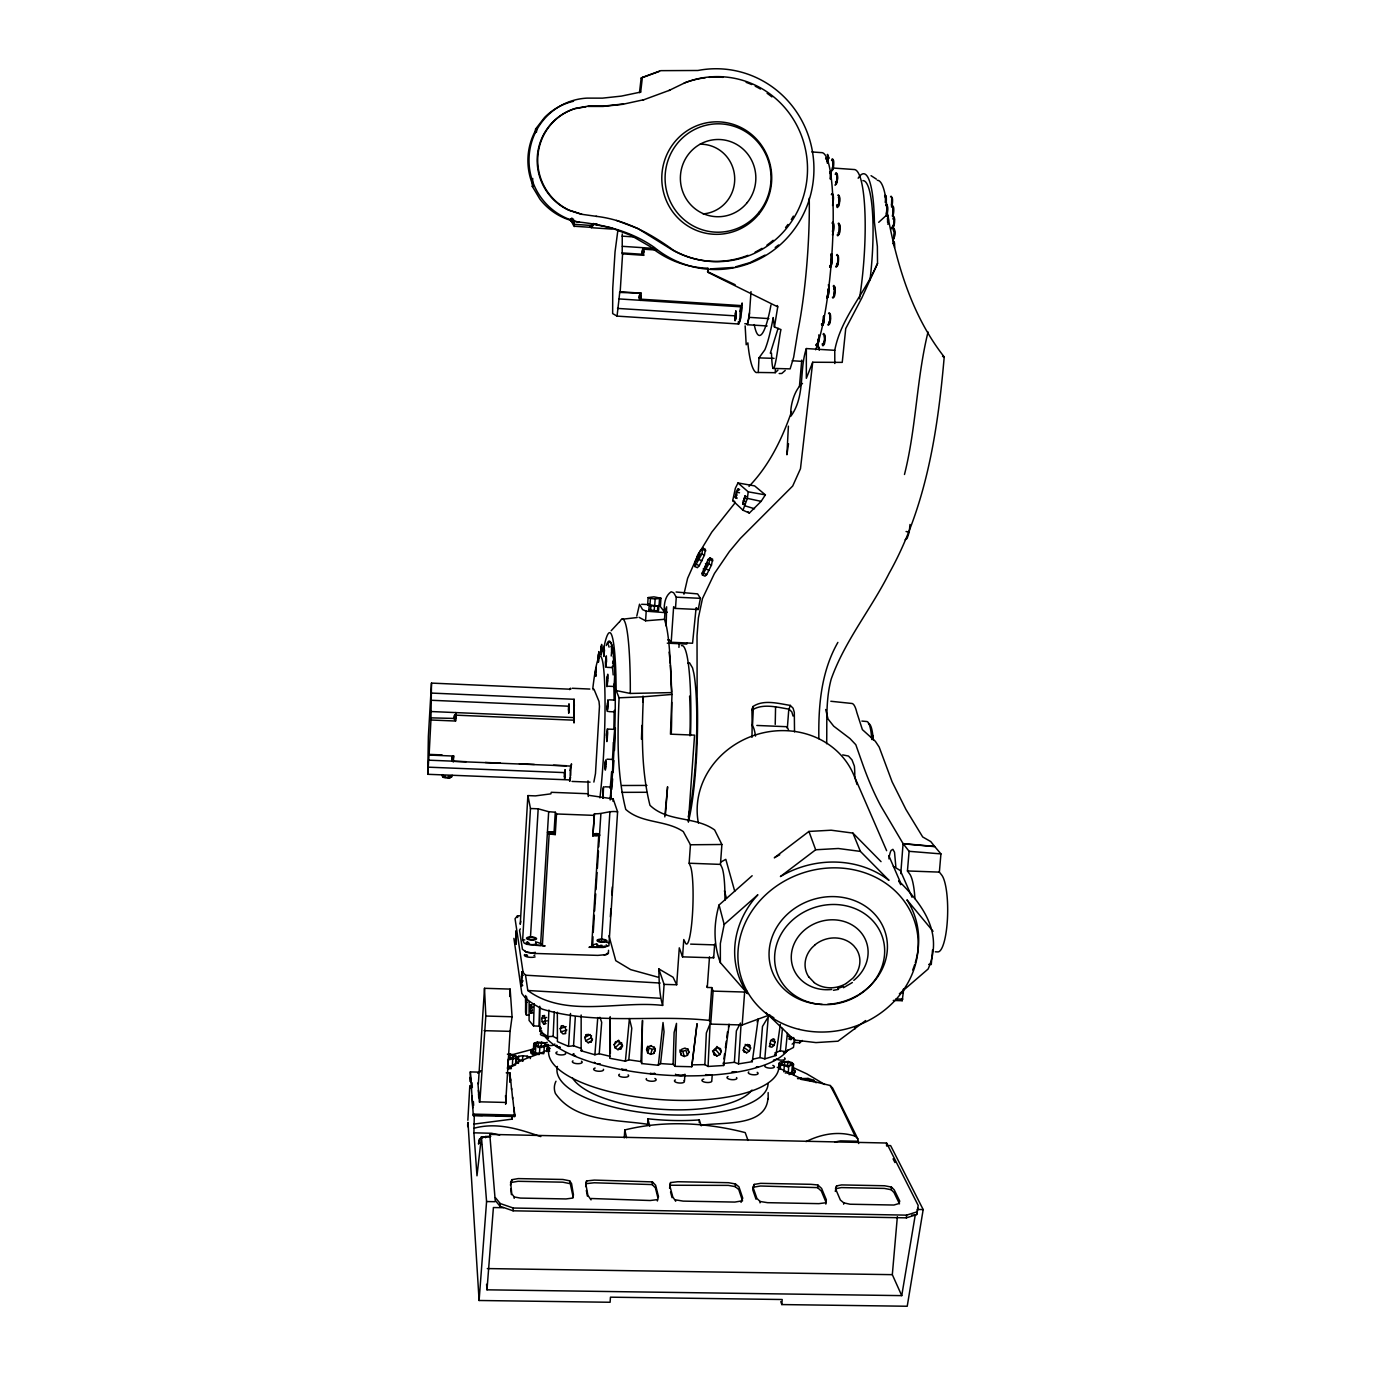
<?xml version="1.0" encoding="UTF-8"?>
<svg xmlns="http://www.w3.org/2000/svg" width="1375" height="1375" viewBox="0 0 1375 1375"><rect width="100%" height="100%" fill="white"/><g stroke="black" fill="none" stroke-linecap="round" stroke-linejoin="round"><path stroke-width="1.5" d="M581.161 1015.008L581.144 1050.792L594.894 1054.762L599.225 1053.748L610.328 1056.361M639.788 296.055L639.77 294.044L639.512 295.934M640.716 296.02L640.441 294.783M642.228 253.481L642.348 250.645M642.709 251.109L642.675 249.116L642.417 251.041M642.812 249.906L642.452 254.1M643.62 251.075L643.466 249.339M877.525 263.416C864.909 293.408 840.847 317.883 834.763 350.316L806.352 348.562L806.334 378.297L812.711 362.244L842.239 362.381L845.728 328.573L861.833 297.911L877.525 263.416L877.37 246.434L874.397 222.028A86.453 15.984 -85.6 0 0 858.155 178.234M526.677 1002.392L525.68 1002.409L525.611 996.978M529.134 1001.808L529.083 1020.456L533.534 1025.905L538.966 1026.162L541.114 1028.156M794.527 731.861L794.303 712.319L793.083 708.194L790.281 705.409C778.422 703.519 763.538 699.239 752.967 706.544L751.816 710.291C762.369 703.003 777.219 707.266 789.061 709.156L791.845 711.923L793.048 716.048M818.864 738.719C818.314 705.684 821.116 671.739 837.873 642.4M455.555 721.033L455.778 712.594L455.555 721.033L430.942 720.002L431.492 683.1L570.78 689.236L570.453 688.222L569.714 689.631M605.069 765.583C605.275 781.602 606.77 748.808 605.137 764.122M605.825 764.414L605.55 761.269L605.258 762.781M610.07 1018.222L609.778 1058.269L625.402 1061.208L628.787 1059.816L640.973 1061.569L641.747 1063.562L658.333 1065.281L660.567 1063.597L673.114 1064.388L675.159 1066.347L691.745 1066.742L697.022 1023.911L691.745 1066.742M610.362 1053.577L610.173 1016.606M525.697 995.517L525.559 1012.292L526.384 1014.991L528.98 1015.317M526.384 1014.991L526.694 996.927M641.747 1063.562L642.503 1020.422L640.973 1061.569M565.091 773.747L564.902 770.808L564.661 772.2M568.562 709.156L568.7 713.247L568.992 710.531M569.147 707.884L569.284 705.908M564.369 776.772L564.506 774.83M455.417 719.005L455.348 717.252M455.606 715.481C456.002 712.783 455.005 719.005 455.555 715.602M455.658 716.031L455.692 715M452.186 759.309L452.169 760.908L452.203 758.742L452.203 760.014M453.011 759.172L453.063 757.814M453.166 760.513L453.217 759.481M453.389 757.608L453.441 756.164M454.455 717.234L454.403 719.366L454.506 717.836M643.294 249.116L643.397 247.723L643.672 255.32L622.205 253.825L622.256 233.956M688.377 822.061L694.564 735.144L670.467 734.164L671.997 694.444L643.362 696.781C641.747 733.081 641.094 770.034 649.963 805.286C667.631 822.405 695.32 816.011 714.639 829.967L721.892 844.491L720.448 864.394L721.875 867.333A39.6 5.62 -88.3 0 1 724.934 900.333M775.225 724.402L775.569 706.836M699.239 1122.67L699.291 1119.92A106.511 38.242 4.1 0 1 647.831 1118.769L647.625 1125.248M826.65 743.738C827.166 722.167 825.498 700.167 831.188 679.13C844.731 641.025 870.994 609.245 889.109 573.323C926.183 507.238 937.767 431.355 944.212 356.933C911.917 315.803 896.947 264.928 887.477 214.328A80.902 15.417 -85.6 0 0 877.302 180.314M604.519 644.514A109.587 10.209 -87.5 0 1 615.914 675.589L616.172 690.577L619.094 697.795C617.461 735.127 616.653 773.094 625.745 809.411C642.022 823.883 665.861 819.706 683.289 831.6L690.439 844.766L689.15 863.225L690.422 866.216A39.669 5.122 -88.2 0 1 692.364 915.836A39.669 5.122 -88.2 0 1 685.059 942.116L683.77 939.538L682.55 956.863L713.677 957.808L714.673 944.041M666.17 626.003L666.617 606.805L664.314 612.03L667.27 612.184M607.097 705.805L607.389 711.459L607.888 699.875L607.441 709.431L607.767 701.903L607.337 704.309M533.534 1025.905L534.17 1003.647M573.719 712.027L574.028 722.992L574.114 699.291L432.008 693.103M675.159 1066.347L676.5 1023.378L674.111 1032.539L673.114 1064.388M664.314 612.03C663.867 604.983 664.778 596.062 671.155 591.766L673.681 592.745L676.277 597.18L675.486 608.438L698.225 609.503L700.408 598.331L697.641 593.897L676.087 592.006M539.533 1007.961L538.966 1026.162M593.244 223.438L592.608 225.552L574.217 224.314C566.655 204.462 580.164 239.714 571.192 220.688M690.508 735.453L690.697 729.18A99.688 12.306 -87.6 0 0 681.467 645.666M596.166 667.442L595.22 676.07M671.292 733.373L671.516 726.378A111.427 12.839 -87.6 0 0 671.722 702.264M522.363 985.806L521.452 985.789L521.503 976.439L521.916 972.056L523.188 971.575M521.452 985.789L522.277 971.541M452.358 758.106L452.392 757.212M454.575 716.684L454.592 715.447L454.489 716.633M453.423 757.264L453.217 761.991L453.647 755.803M455.434 718.317L455.366 715.773M455.623 716.684L455.675 715.688M515.367 944.333L516.192 930.6L516.227 944.367M612.666 663.42L612.752 661.203M612.975 662.939L613.044 661.409M613.766 662.509L613.353 656.391M641.97 725.364L641.455 739.183M642.847 701.972L643.053 696.077M605.516 660.877C605.241 679.095 607.32 651.664 605.756 659.725M606.495 662.183L606.323 655.875L605.653 661.1M602.714 791.587L602.886 798.273M556.531 1038.28L553.128 1036.406L547.766 1036.561L548.917 1010.041M734.783 315.528L735.092 320.805L735.814 317.367M735.677 319.516L735.711 312.073L735.092 314.188M736.141 316.027L735.814 310.733L735.402 319.275M708.073 1066.45L710.084 1023.739L706.355 1032.969L704.877 1064.628L708.073 1066.45L723.663 1065.505L728.956 1025.802M564.403 775.019L564.489 773.145M554.245 1011.811L553.128 1036.406M565.108 775.431L565.073 769.622L564.558 773.455M568.442 709.38L568.528 707.506M569.181 709.534L569.267 707.661M570.591 775.655L570.247 770.413M603.419 652.145L603.677 647.934M604.519 649.877L603.814 656.528L604.312 645.494L603.831 654.586L603.556 653.056M604.914 765.909L605.017 763.641M611.617 652.403L611.497 645.82L611.067 646.697M639.323 297.498L639.444 295.539M639.461 296.553L639.444 299.183L639.581 295.436M642.366 251.659L642.348 254.289L642.675 251.728M640.664 297.756L640.802 295.797M643.586 252.794L643.706 250.817M452.306 759.069L452.22 757.934M454.42 717.389L454.455 716.427M454.558 717.492L454.609 716.53M455.469 717.441L455.503 716.478M455.606 717.527L455.658 716.581M752.486 726.052L753.38 707.506M745.147 325.892L746.195 344.747L747.897 342.908L748.155 345.898A119.367 17.583 -86 0 0 756.198 372.556L758.261 372.47L758.983 357.895L764.844 349.8A104.552 15.4 -86 0 0 772.802 319.825L773.197 317.556L774.434 327.009L781 329.587C779.178 334.434 772.973 396.275 771.495 353.22L770.327 353.186L778.095 328.298M431.492 683.1L428.364 736.433L427.745 774.297L569.112 779.883L569.834 781.344L570.573 777.081M427.745 774.297L429.069 754.153L429.103 755.064L453.664 756.061M429.103 755.064L430.942 720.002M600.875 650.272L600.995 648.106M601.941 648.88L601.202 655.084L601.167 646.181M606.461 735.47L606.581 733.219M450.673 776.617L450.364 777.803L445.466 777.889L443.42 777.391L442.2 774.623M442.973 775.362L442.887 776.806L448.319 777.562L452.048 776.652L452.117 775.208M444.125 775.672L444.022 777.322L443.489 776.462M445.259 777.373L445.328 775.93M447.958 777.545L449.814 777.666M448.319 777.562L448.405 776.119M450.708 775.569L450.072 776.686M450.914 777.288L451 775.827M758.261 372.47L775.208 372.694L775.414 369.05M470.68 1079.427L470.319 1071.916L480.012 1072.156M467.861 1120.264L469.82 1085.58M470.061 1081.489L470.302 1077.037L470.783 1082.383L470.886 1080.423M473.292 1115.589L473.378 1114.128L514.783 1115.073L514.697 1116.534L473.292 1115.589L472.072 1096.167M489.328 1136.936L481.439 1136.764L476.987 1175.814L473.911 1132.811L474.323 1114.369M477.916 1082.95L479.462 1102.303M642.383 77.395L640.681 92.073L639.478 92.658L641.163 78.066L642.383 77.395L660.791 70.658L697.881 70.486A100.392 98.055 -87.7 0 1 810.975 193.428A100.392 98.055 -87.7 0 1 654.431 247.483C631.538 231.327 604.072 224.537 576.555 221.787A61.6 60.414 78.9 0 1 539.877 199.083L532.28 186.347L532.744 178.475M535.373 132.584L535.562 129.095L544.603 117.425A61.6 60.414 78.9 0 1 573.547 101.252M478.534 1143.467L479.634 1138.844L485.633 1136.523L490.841 1136.3M536.491 132.172L536.697 128.511L535.562 129.095M479.634 1138.844L478.5 1144.086M485.564 1137.744L485.633 1136.523M886.944 1145.513L890.622 1145.598L923.175 1209.57L907.225 1306.25L781.808 1304.566L782.203 1299.513L610.448 1297.175L610.105 1302.262L479.102 1300.492L486.578 1201.544L481.439 1136.764M489.655 1136.987L489.792 1134.392L886.583 1143.02L918.208 1205.48L916.661 1214.606L906.366 1217.855L513.098 1210.808L500.105 1206.339L495.206 1200.392L489.792 1134.392M509.695 996.497L510.142 989.089L484.498 988.298L478.363 1083.792M525.68 1002.409L526.058 999.711L527.055 999.694M611.875 894.85L612.339 886.875M479.875 1101.633L485.822 1016.039L484.498 988.298M508.561 1059.162L514.336 1056.533L510.056 1054.883M500.105 1206.339L500.259 1203.555L495.378 1197.625M506.189 1103.403L505.502 1095.6M509.764 1059.798L510.366 1054.127L514.405 1054.986L516.553 1056.464L516.123 1063.459M506.223 1072.809L509.953 1072.895L509.902 1082.073M592.969 936.702L592.711 946.172L588.964 947.306L603.333 947.444L608.884 945.759L617.598 811.834L613.164 798.892L588.895 795.334L587.623 793.719L551.272 792.309L550.859 793.856L535.425 795.884L527.88 795.592L520.248 924.309L520.747 921.302M516.553 1056.464L515.934 1058.028L512.789 1059.059L508.303 1059.162L507.891 1066.175L512.377 1066.072L512.858 1055.484M514.353 1056.017L514.405 1054.986M473.894 1124.097L512.05 1119.147L512.222 1116.191L496.152 1115.812M530.475 808.517L538.192 808.809L548.677 811.697L540.667 943.439L542.369 945.45L545.153 945.948L526.728 944.316L524.167 943.095L522.655 939.864L530.475 808.517L527.88 795.592M515.934 1058.028L515.522 1065.023L512.377 1066.072M516.536 1058.716L518.702 1056.275L522.775 1055.742L527.227 1056.206L530.389 1057.478L530.337 1058.595M518.392 1061.62L518.702 1056.275M580.748 1048.334L573.547 1045.791L568.545 1046.375L570.522 1013.495M678.941 647.384L679.181 643.191M839.472 201.558L839.455 197.725M454.506 718.352L454.541 717.286M505.605 1104.348L510.073 1031.353L512.067 1016.761L510.142 989.089M510.417 1185.13L512.016 1179.664L518.203 1178.598L562.908 1179.475L569.663 1180.833L571.57 1183.6L573.461 1194.995L572.378 1198.106L566.002 1198.948L520.42 1198.089L514.267 1196.972L511.775 1193.844L510.589 1182.414L512.016 1179.664M513.098 1210.808L513.27 1208.023L500.259 1203.555M514.181 1198.347L514.267 1196.972M522.448 1061.088L522.775 1055.742M530.544 936.031L538.192 808.809M527.158 1057.306L527.227 1056.206M530.973 1051.497L530.87 1053.181L533.672 1055.141L533.775 1053.456L530.973 1051.497L531.781 1049.486L531.678 1051.153M543.847 1053.697L535.408 1052.923L533.277 1051.445L533.706 1044.57L534.308 1043.058L537.367 1042.078L545.72 1042.834M534.153 1045.688L533.277 1051.445M534.239 1044.089L534.308 1043.058M535.408 1052.923L535.82 1046.031L533.706 1044.57M535.837 1045.292L536.284 1043.487L538.398 1042.8L544.225 1043.333L545.652 1045.103M542.369 945.45L549.158 834.023L547.422 832.27L551.323 832.425M537.316 1043.109L537.367 1042.078M537.316 1046.306L535.889 1044.536M538.106 1047.647L538.398 1042.8M539.447 1053.783L539.877 1046.873L535.82 1046.031M540.1 1046.891L537.35 1045.55M548.677 811.697L555.277 812.23L554.022 832.803L555.242 834.591L549.158 834.023M541.131 1047.578L541.441 1042.748M541.664 1043.023L541.716 1042.009M555.242 834.591L556.514 813.966L555.277 812.23M543.142 1046.839L545.703 1044.347M575.317 1016.812L573.547 1045.791M598.194 655.153L598.159 662.183M598.95 658.9L598.795 651.544L598.383 660.584L598.692 653.469L598.417 654.62M543.916 1052.648L544.277 1046.787L547.319 1045.791L547.869 1044.278L547.439 1051.17M546.786 1050.861L546.889 1049.194L549.742 1051.119M546.958 1051.634L547.319 1045.791M573.805 704.43L574.114 699.291M617.942 229.797L615.037 251.883L612.734 288.492L612.648 313.586L617.048 316.112L738.942 324.019L740.987 317.47L742.156 302.964L741.314 306.848L619.025 298.925L617.048 316.112M619.025 298.925L619.798 291.689L641.214 293.202L640.337 300.42L640.08 298.873M620.177 291.861L622.583 253.928M573.289 1197.728L569.663 1180.833M598.194 834.144L599.861 835.158L592.848 835.966L594.464 813.708C602.353 814.361 609.675 810.356 617.598 811.834M594.464 813.708L592.848 835.966M591.577 946.997L598.727 835.845M593.244 932.422L594.344 915.32M594.619 911.041L595.719 893.922M595.994 889.642L597.094 872.523M597.369 868.261L598.469 851.142M598.744 846.863L600.892 813.691M757.144 1021.952L758.209 1018.961L752.245 1061.672L738.53 1063.889L741.056 1024.581M601.562 940.414L609.933 811.542M585.647 1186.591L586.592 1180.936L594.309 1180.094L652.403 1181.898L655.617 1185.233L658.47 1196.594L657.37 1200.994M613.009 801.316L613.164 798.892M591.027 1199.877L587.881 1195.27L585.819 1183.875L586.592 1180.936M738.53 1063.889L734.387 1062.308L736.381 1030.872L740.455 1023.052M595.409 672.255L595.891 668.869L595.667 675.709M606.908 677.909C606.323 705.031 609.331 658.573 606.908 680.161M607.578 680.488L607.062 684.045L606.856 681.605M671.997 694.444L671.017 682.842A129.834 14.816 -87.6 0 0 666.428 626.312L664.503 619.3L645.58 620.812L646.216 611.188L642.589 609.606L639.53 604.209L636.814 616M647.642 604.863L648.123 597.592L653.933 596.853L660.945 598.228L660.464 605.498L654.655 606.272L647.642 604.863L649.103 604.192M648.862 609.933L649.189 604.931L657.817 605.928L657.491 610.93L648.862 609.933L649.963 609.417M649.945 605.722L650.427 598.434L648.123 597.592M650.598 610.586L650.942 605.584M654.173 610.998L654.517 605.997M654.655 606.272L655.153 598.984L660.945 598.228M658.917 605.413L658.573 610.414L657.491 610.93M659.02 606.169L659.519 598.898M624.25 1137.864L624.783 1129.958C663.902 1120.213 706.355 1122.567 745.216 1132.605L748.034 1140.442M664.503 619.3L664.95 612.614L659.519 605.43M696.111 607.802L692.553 643.242L671.189 642.263L673.63 606.736L675.486 608.438M519.87 915.784L517.464 915.836L515.058 918.741L523.084 972.4L525.542 975.202L527.794 990.498C565.795 1018.48 619.248 1000.33 662.63 1005.417C659.106 993.609 659.209 981.011 658.797 968.894L673.08 977.247L676.689 984.758L664.091 984.38L658.797 968.894M662.63 1005.417L664.091 984.38M657.8 1197.419L655.428 1187.931L652.214 1184.58L652.403 1181.898M610.328 916.884L610.895 908.858M676.689 984.758L679.284 947.839L682.55 956.863M669.556 1188.189L670.588 1182.552L677.823 1181.727L728.544 1182.706L735.453 1183.961L738.942 1186.831L742.741 1198.175L741.022 1202.386M738.22 323.727L738.375 321.595M675.692 1201.252L672.753 1196.869L669.745 1185.508L670.588 1182.552M684.475 1080.784L684.939 1074.236A5.002 1.788 4.3 0 1 680.814 1075.559A5.002 1.788 4.3 0 1 675.434 1074.202M741.348 312.28L741.692 307.416M747.209 324.62L749.203 317.35L751.008 291.62M769.863 1014.836L742.173 1024.977L710.72 1024.1L713.109 991.117L711.752 987.594L707.283 987.456L709.5 956.863M710.72 1024.1L709.363 1020.439L711.752 987.594M711.872 1079.839L712.233 1074.958M592.952 225.088A58.214 4.4 -86.4 0 1 590.786 226.875L590.047 225.844L591.319 227.58L591.714 225.105M788.391 426.147L786.912 454.781L788.511 443.747M602.869 789.473L602.955 796.262L603.092 789.491M742.173 1024.977L744.648 992.045L746.848 991.169M742.534 1200.891L738.753 1189.53L735.247 1186.642L735.453 1183.961M787.325 728.269L788.786 709.345M911.831 1215.105L915.234 1215.156L901.742 1295.628L486.991 1289.819L493.402 1207.542L503.439 1207.714M613.611 664.623L613.748 662.32M597.764 1017.534L594.894 1054.762M599.225 1053.748L601.683 1022.33L599.913 1017.294M665.397 815.134L667.58 786.758L664.812 816.905M756.044 1199.258L752.761 1189.787L754.205 1184.408L760.633 1183.342L810.958 1184.322L817.798 1184.958L821.597 1188.43L826.323 1199.739L825.808 1204.087M759.997 1202.85L760.117 1201.492L756.92 1198.45L752.967 1187.106L754.205 1184.408M778.68 1069.045L779.127 1063.202L780.416 1061.809L788.356 1061.483L792.034 1062.634L793.547 1064.233L793.014 1071.125L791.759 1072.534L785.228 1072.998M780.261 1069.045L780.588 1064.783L779.127 1063.202M781.275 1064.13L782.22 1062.411L787.755 1062.17L790.298 1062.978L791.278 1064.852M782.306 1065.23L781.344 1063.373M783.853 1062.188L783.939 1061.156M783.802 1071.847L784.678 1061.947M784.867 1066.055L782.375 1064.473M452.272 757.591C452.53 753.861 452.203 759.842 452.358 757.247M568.614 707.781L568.992 703.794L569.164 706.595M569.044 711.253L569.095 709.277M564.97 777.133L565.022 775.122M708.28 272.508L707.712 268.538L708.28 272.508L777.734 306.866L774.434 327.009M787.377 1067L787.755 1062.17M787.961 1066.278L791.347 1064.078M788.27 1062.497L788.356 1061.483M788.219 1073.222L788.752 1066.295L793.547 1064.233M788.958 1074.597L793.719 1073.17L795.369 1071.297L793.341 1069.166L793.237 1070.472M791.948 1063.666L792.034 1062.634M791.759 1072.534L792.309 1065.625M793.719 1073.17L793.581 1074.855L795.369 1071.297M801.144 1077.948L801.041 1079.375L813.622 1081.713L813.725 1080.286L808.019 1078.43L797.517 1078.636M807.898 1079.873L808.019 1078.43M453.303 759.602L453.2 760.959L453.2 759.997M759.98 1057.581L762.489 1026.438L768.264 1016.847L764.827 1058.853L759.98 1057.581L752.744 1059.231M826.1 1202.455L821.373 1191.111L817.592 1187.622L817.798 1184.958M801.763 360.078L799.425 386.512M835.278 1191.386L836.602 1185.92L841.534 1184.923L884.589 1185.766L891.43 1187.072L894.214 1189.839L899.748 1201.131L898.941 1203.555L893.888 1205.033L850.008 1204.225L843.752 1202.85L840.366 1200.014L835.502 1188.705L836.602 1185.92M843.648 1204.191L843.752 1202.85M639.77 296.691L639.427 297.722M643.603 251.797L643.122 253.533M640.681 296.759L640.252 299.011M611.6 652.094L611.222 655.995M854.855 1028.981L854.975 1027.709M858.67 1143.519L857.794 1138.809L832.683 1088.123L830.156 1085.494L800.216 1078.189L777.253 1067.292M900.763 873.641L903.083 843.614L880.825 805.973A888.766 201.833 -83.8 0 1 862.503 763.692L855.817 744.717L850.008 738.581L833.697 726.172L828.042 718.987L825.688 709.517M914.925 898.614A39.239 8.594 -88.9 0 0 909.666 873.967L907.448 870.959L909.098 851.314L903.255 843.82L934.811 846.639L940.93 853.892L939.366 872.111L941.737 875.102A39.17 9.092 -89 0 1 947.478 918.208A39.17 9.092 -89 0 1 937.939 951.895L935.309 951.809M605.756 765.892L605.344 768.728L605.069 766.975M886.583 1143.02L886.583 1145.977M893.269 1000.45L902.206 1000.708L903.667 989.502M899.508 1203.812L893.991 1192.503L891.189 1189.719L891.43 1187.072M901.742 1295.628L892.323 1274.659L897.359 1216.652M906.366 1217.855L906.606 1215.139L916.902 1211.891M928.675 964.425L931.27 964.511L932.542 949.97M628.787 1059.816L631.778 1028.242L629.423 1018.583L625.402 1061.208M774.778 1053.027L780.295 1050.792L782.461 1028.38M787.342 1033.416L785.538 1051.669L780.295 1050.792M749.478 312.933L747.673 323.761L744.803 323.709M660.567 1063.597L664.056 1031.903L663.025 1022.519L658.333 1065.281M905.128 539.808L907.139 538.433L909.219 532.073L910.009 524.477M570.986 766.717L571.484 763.847L569.989 779.161M794.458 1041.408L794.355 1042.353L799.717 1042.834L802.33 1040.463M838.148 262.453L838.011 256.713M595.891 676.397L596.08 674.678M812.711 362.244L800.473 468.72L792.705 486.011L740.3 538.484L729.386 551.547L714.433 573.513L702.47 598.555L698.397 617.891L697.022 635.834L697.142 697.314A88.069 11.172 -87.7 0 1 688.411 821.528M799.717 1042.834L799.837 1041.837M568.717 706.509L569.147 705.616M606.186 663.317L605.894 665.07L605.584 662.544M723.663 1065.505L723.422 1062.531M564.919 776.377L564.644 779.023L564.489 776.119M613.645 663.781L612.769 666.823M602.955 790.556L603.522 786.844L603.092 798.222M732.72 500.569L735.367 488.228L737.997 482.952L754.634 485.891L765.377 494.863L761.114 501.359L749.358 513.064L742.981 510.211L732.72 500.569L734.766 501.48M894.352 222.544L893.011 226.256M742.981 510.211L747.364 498.386L748.223 491.838L737.997 482.952M723.903 1058.956L724.608 1053.594M725.398 1047.698L726.258 1041.184M726.722 1037.627L727.512 1031.783M532.916 1012.911L531.042 1013.22L530.303 1011.038L530.389 1005.211L532.142 1004.902M794.595 1039.397L793.461 1047.458L785.538 1051.669M780.33 1024.375L775.913 1055.519L764.827 1058.853M601.219 647.367C602.25 637.003 601.803 657.508 600.995 651.355M737 498.472L735.212 497.028L736.381 491.923L738.048 489.019L739.63 489.466M606.822 732.531C608.008 727.891 607.011 743.222 606.598 736.691M598.555 662.011L598.761 660.739M742.758 503.113L745.388 495.653L742.878 504.264L742.758 503.113L744.614 503.628M570.023 770.155L570.573 766.975M615.244 709.998L614.573 711.391M839.438 232.427L839.334 225.311M839.3 202.984L838.062 204.738M607.131 677.583L607.423 676.603L607.63 679.044M916.661 1214.606L917.967 1208.178M728.441 1027.177L729.059 1024.186M904.475 474.495C916.3 427.642 916.523 378.83 928.039 331.959M893.062 214.62L892.959 207.522M739.784 311.386L740.816 306.694M593.089 689.786L593.295 688.841M752.967 706.544L751.919 711.116A90.372 13.423 -87.7 0 1 751.97 737.361M683.925 594.241L687.62 578.291L697.658 555.741M568.872 711.494L568.545 710.428M694.358 564.97L697.795 554.727L700.734 550.069L702.848 548.109L705.392 549.278L704.447 555.122L699.291 565.658L697.383 567.686L694.839 566.517L694.358 564.97L695.269 565.4M574.338 704.722L573.959 712.697M546.047 1023.498L543.606 1023.928L542.231 1021.78L541.716 1018.428L543.228 1015.73M610.448 788.116L610.913 787.136L610.483 798.497M752.159 875.737L719.056 904.991C713.591 923.845 713.384 944.092 720.362 962.638L747.553 993.661A93.002 82.758 -18.5 0 1 757.866 894.764L724.178 924.464L720.345 943.542L720.362 962.638M603.883 648.003L604.312 648.966M702.075 573.255L708.142 559.47L709.998 557.975L712.611 559.161L711.477 565.091L706.681 574.612L705.014 576.177L702.402 574.991L702.075 573.255L703.02 573.684M545.153 1023.67L545.273 1017.792L543.778 1015.644L542.334 1015.902M833.903 289.094L834.711 287.684L833.852 295.986M735.436 498.025L738.048 489.019M837.925 263.708L837.358 265.083L836.773 263.502M653.761 1053.439L655.291 1048.506L652.18 1049.434L649.241 1047.887L647.659 1052.803L650.616 1054.367L653.761 1053.439L655.359 1050.156M655.239 1050.552L654.277 1047.062M601.356 646.439L601.734 647.78M650.616 1054.367L652.18 1049.434M647.659 1052.803L646.577 1049.675L648.038 1046.839L651.286 1045.533M646.577 1049.675L647.677 1046.272M694.839 566.517L701.886 553.953L702.848 548.109M608.455 645.081L609.073 647.144M789.061 709.156L790.281 705.409M702.402 574.991L708.864 563.887L709.998 557.975M832.58 162.009L833.113 160.909L832.528 169.263M565.83 1033.347L562.942 1033.966L560.983 1031.886L560.227 1028.552L561.894 1025.716M891.533 206.336L891.739 198.412M893.183 219.261L894.077 218.144L894.42 219.777M769.123 1046.289L771.822 1047.252L773.936 1045.43L775.105 1042.233L773.867 1039.208M893.166 244.028L893.784 242.842L894.283 243.598M565.056 1033.605L566.036 1030.992L565.228 1027.692L563.166 1025.612L561.138 1025.973M774.623 1039.552L772.767 1038.967L770.533 1040.755L769.88 1046.633M806.352 348.562C798.944 370.528 805.544 395.931 790.934 416.109C789.714 408.1 793.787 390.019 802.502 383.453M791.605 411.52C782.1 438.797 769.278 465.455 748.997 486.389M687.173 643.053L686.761 644.067L667.27 643.173M591.336 1041.889L588.156 1042.731L585.716 1040.772L584.788 1037.489L586.506 1034.516M743.669 1051.583L746.677 1052.803L749.289 1051.17L750.63 1048.025L749.323 1044.88M744.253 1051.978L743.462 1049.159L744.837 1046.048L747.536 1044.45L749.908 1045.258M590.752 1042.216L592.539 1039.208M594.688 834.711L597.128 834.659M716.942 1055.966L712.525 1050.895L715.464 1049.503L716.925 1046.461L721.359 1051.497L719.898 1054.556L716.942 1055.966L713.814 1054.487M621.259 1048.592L617.942 1049.675L615.158 1047.905L614.127 1044.673L615.811 1041.562M714.175 1054.9L713.23 1051.978L714.691 1048.953L717.716 1047.578L720.448 1048.609L721.359 1051.497M620.898 1048.97L622.634 1045.825M688.927 1052.356L687.895 1049.366L684.939 1048.094L681.777 1049.228L680.281 1052.15L681.33 1055.192L684.286 1056.498L687.431 1055.33L688.927 1052.356L687.878 1048.816M520.3 928.881L519.544 930.342L522.448 949.283L526.264 952.119L535.253 953.459L597.85 955.384L606.341 954.594L608.386 953.511L608.523 950.297M550.172 832.941L552.681 833.164L551.822 832.82M698.552 553.884L711.786 532.125L734.834 503.164M614.659 675.263L614.144 685.85M836.567 175.158C838.269 174.763 837.323 184.387 835.88 182.428M790.195 1039.397L792.619 1037.713L787.755 1036.148M611.17 630.73L619.334 621.93M828.008 155.977L828.867 158.091M740.231 311.334L739.802 321.114L739.423 319.447M617.942 1049.675L622.428 1045.172L619.661 1043.419L618.63 1040.205L614.127 1044.673M615.158 1047.905L619.661 1043.419M622.256 1046.186L621.569 1042.628M615.45 1041.941L618.733 1040.892M785.211 370.459L781.791 373.467L779.178 373.553M581.144 1050.792L582.038 1049.95M777.941 370.133L775.208 372.694M815.237 944.677L812.144 947.547A27.741 24.613 -18.5 0 0 808.758 976.938M878.694 222.32L887.477 214.328M477.83 1073.291L480.769 1070.661M899.353 993.833L928.142 968.997C943.405 933.677 923.811 905.661 898.717 880.877L900.711 884.675M792.12 1044.141L793.358 1043.161M881.048 861.644L852.913 833.095L831.17 830.208L808.93 831.445L774.297 857.811A91.403 81.606 -18.6 0 1 779.728 854.803M860.406 851.4L838.303 848.495L815.667 849.767L780.416 876.545A93.002 82.758 -18.5 0 1 888.989 880.361L860.406 851.4L852.913 833.095M775.208 247.5L778.594 244.973M865.631 1020.559L837.959 1041.202L815.959 1042.594L794.372 1040.033L765.823 1012.533M508.905 1068.547C520.661 1057.977 537.127 1056.275 550.137 1048.506M846.192 983.486L852.775 978.244A27.741 24.613 -18.5 0 0 856.281 948.939L853.875 945.914A27.741 24.613 -18.5 0 0 815.186 944.659M852.38 982.506L843.477 987.714M442.75 776.755L443.73 776.205M442.131 776.067L443.266 775.448M720.637 862.159L725.811 859.341L734.748 891.292M588.156 1042.731L592.006 1040.652M585.716 1040.772L591.216 1037.816M584.788 1037.489L590.305 1034.533M585.922 1034.825L588.466 1034.344L591.577 1035.959M765.033 255.114L749.788 262.677L735.522 266.853M668.903 90.527L685.231 82.638A92.538 90.372 -87.6 0 1 807.28 175.588A92.538 90.372 -87.6 0 1 673.475 250.25C650.53 233.423 624.697 219.57 596.011 216.305M818.606 347.102L819.259 350.23M597.386 835.347L595.1 834.47M594.997 834.47L594.739 835.261M549.467 832.769L552.509 833.972M551.994 832.872L549.605 833.061L550.773 833.748M552.802 833.714L550.567 832.82M681.33 1055.192L679.869 1050.07L682.808 1051.377L685.919 1050.208L687.431 1055.33M641.163 78.066L659.45 71.345M642.898 100.083L669.917 90.131M509.902 1055.347L534.359 1048.798M806.025 1141.611C821.391 1134.031 838.234 1130.783 855.112 1136.128L857.794 1138.809M560.227 1028.552L566.139 1026.644M560.983 1031.886L566.878 1029.961M592.436 945.055L596.939 943.697M539.773 1006.277L539.808 1031.319L541.733 1030.769M824.312 335.672L824.931 339.539L823.625 343.372M531.042 1013.22L532.366 1010.487L531.163 1004.988M640.681 92.073L621.345 96.112L602.491 98.141L587.056 98.123A62.7 61.48 79.3 0 0 529.117 156.389A62.7 61.48 79.3 0 0 579.545 222.252M643.809 99.705L622.634 104.328L602.972 106.442L587.812 106.425M836.378 1188.584L841.311 1187.588L884.366 1188.413L891.189 1189.719M834.728 1142.041L840.555 1140.872L857.587 1141.25M542.231 1021.78L547.13 1020.817M543.606 1023.928L544.5 1023.756M543.778 1015.644L544.672 1015.472M541.716 1018.428L546.614 1017.483M833.422 990.309L838.544 989.364M585.956 106.752L574.819 108.711A54.381 53.333 79.3 0 0 537.281 157.077A54.381 53.333 79.3 0 0 568.752 210.203L581.281 214.242L596.75 216.391M511.861 1182.362L518.048 1181.297L562.736 1182.173L569.491 1183.531M741.125 1201.011L734.869 1202.077L683.152 1201.114L675.778 1199.894M753.998 1187.089L760.427 1186.006L817.592 1187.622M596.544 834.522C588.706 833.834 599.964 837.306 597.627 834.539M596.75 834.487L597.627 834.144L596.509 833.714M597.18 834.745C601.098 832.356 587.916 834.316 597.18 834.745L596.372 834.453M552.148 832.855L553.059 832.494L551.959 832.064M474.186 1128.188C497.114 1121.983 519.32 1129.184 540.805 1136.592M825.911 1202.747L818.847 1203.641L767.559 1202.678L760.117 1201.492M734.387 1062.308L723.302 1063.511M657.456 1199.619L650.169 1200.513L591.13 1198.502M621.775 619.3L637.175 617.53M670.398 1185.233L728.355 1185.387L735.247 1186.642M586.42 1183.634L594.138 1182.775L652.214 1184.58M733.494 267.455L710.6 268.864M623.477 103.967L603.728 106.098L588.517 106.081L575.472 108.367A54.588 53.539 79.3 0 0 537.797 156.922A54.588 53.539 79.3 0 0 569.37 210.255L581.952 214.328M829.795 314.944L830.397 318.966L829.056 322.695M530.303 1011.038L531.283 1010.934M530.389 1005.211L531.369 1005.108M532.039 1007.17L533.002 1007.084M530.045 1007.703L531.025 1007.617M667.752 639.925L669.161 639.805L671.189 642.263M532.28 186.347L533.38 186.278A62.15 60.947 79.1 0 1 536.697 128.511M619.094 697.795L643.362 696.781M701.198 1125.334C721.342 1121.777 765.823 1127.448 767.92 1098.522M704.877 1064.628L692.708 1064.834M511.517 1066.914L507.547 1067L507.444 1068.719L511.414 1068.633M616.172 690.577L630.3 693.447L671.103 692.605M540.152 1046.134L543.194 1046.066M539.877 1046.873L544.277 1046.787M507.409 1054.178L510.366 1054.127M525.611 1000.261L526.608 1000.244M525.92 1002.203L526.917 1002.186M551.341 832.012L550.361 832.7M551.495 833.8L553.816 833.663L553.094 832.906M595.891 833.645L594.963 834.333M690.439 844.766L721.892 844.491M621.964 785.503L646.938 785.417M621.758 792.361L646.748 792.275M774.056 358.359L758.983 357.895M487.317 1268.575L892.323 1274.659M486.578 1201.544L495 1201.698M917.314 1209.45L923.175 1209.57M513.27 1208.023L906.606 1215.139M479.497 1101.822L506.241 1102.458M474.392 1115.331L482.47 1115.503M509.386 1074.27L510.262 1082.177M484.069 1030.666L510.073 1031.353M709.363 1020.439C654.328 1014.32 595.839 1025.458 542.283 1009.112C534.875 1004.919 526.642 1000.725 521.83 993.403L513.906 938.369M485.822 1016.039L512.067 1016.761M521.916 972.056L522.809 972.091M522.414 975.202L523.325 975.236M521.503 976.439L522.414 976.456M522.225 980.908L523.136 980.942M521.314 982.111L522.225 982.128M521.83 985.291L522.723 985.325M713.109 991.117L744.648 992.045M895.95 998.938L902.842 999.144M690.628 944.127L714.02 944.866M522.655 939.864L524.803 939.933M606.908 942.511L609.022 942.58M535.769 945.33L540.616 945.484M593.364 947.134L598.177 947.289M689.15 863.225L720.448 864.394M907.448 870.959L939.366 872.111M641.661 604.295L649.138 604.587M556.514 813.966L594.155 815.375M429 754.377L442.062 754.909M428.673 760.186L466.159 761.698M485.341 762.472L500.242 763.073M519.423 763.847L534.342 764.448M553.523 765.222L566.294 765.72M453.337 761.355L571.244 766.098M428.106 767.164L565.125 772.63M572.034 781.43L590.064 782.134M604.88 786.792L610.053 786.998M608.575 729.111L613.766 729.334M606.994 759.206L612.184 759.412M473.911 1132.811L491.597 1133.275L499.709 1135.028M609.228 699.841L614.402 700.064M431.63 700.288L569.233 706.234M608.73 711.614L613.903 711.838M431.234 711.545L573.753 717.612M756.834 725.45L786.173 726.688A47.248 7.923 -87.9 0 1 788.494 729.936M455.847 715.155L574.097 720.191M430.925 717.853L455.452 718.472M772.802 368.397L790.144 368.878L793.667 357.225L797.981 330.636A118.834 18.631 -85.9 0 0 809.239 198.189M606.994 667.339L612.081 667.562M608.317 686.228L613.456 686.452M572.223 688.273L589.841 689.064M676.277 597.18L700.408 598.331M664.95 612.614L646.216 611.188M525.542 975.202L660.172 983.039M527.794 990.498L660.275 998.284M792.206 360.748L801.934 361.35M640.698 299.183L741.795 305.628M617.53 308.413L734.645 315.82M749.203 317.35L768.883 318.605M747.519 324.741L767.13 325.961M619.541 292.428L641.214 293.202M574.578 226.256L591.542 227.391M592.573 227.786L612.167 229.092M622.119 236.139L634.253 236.947M622.359 246.331L653.864 248.411M643.93 249.219L656.545 250.061M622.033 252.931L643.07 254.323L643.672 255.32M811.834 151.938L821.287 152.625A104.878 17.531 -85.8 0 1 832.992 231.241A104.878 17.531 -85.8 0 1 815.65 349.783M832.219 167.973L853.995 169.52A90.338 16.345 -85.7 0 1 859.444 298.822M784.919 1065.298L788.013 1065.505M788.752 1066.295L780.588 1064.783M708.108 268.228A98.656 96.405 -88.1 0 1 650.169 246.589L630.506 235.194L610.741 227.717L591.473 223.867L597.059 224.297M591.473 223.867L597.317 224.331M909.098 851.314L940.93 853.892M647.367 1124.252C616.567 1119.473 575.145 1121.914 555.397 1093.452A107.164 39.05 4.1 0 1 555.981 1081.248M593.983 689.236L599.002 701.422L599.466 706.32L595.478 773.592L593.862 782.066M903.083 843.614L934.639 846.45L930.737 841.552L922.694 836.962L905.936 809.445L892.1 781.808L879.175 747.055L875.359 741.314L862.383 729.627L856.814 712.439A48.623 9.487 -87.9 0 0 851.503 703.433L830.827 701.267M861.884 721.067L866.611 721.514A31.281 6.308 -87.9 0 1 871.75 739.527M523.411 1060.812L517.241 1059.214L516.605 1057.598M650.427 598.434L655.153 598.984M906.073 531.523L909.219 532.073M748.223 491.838L765.377 494.863M842.72 754.875L848.495 756.061L852.019 759.928L854.391 766.133A23.994 4.692 -88.1 0 1 854.752 778.061M533.775 1053.456L539.138 1054.591M747.364 498.386L761.114 501.359M744.769 496.152L746.642 496.667M743.927 498.111L745.783 498.609M743.153 500.758L745.027 501.273M743.48 503.783L745.353 504.298M742.878 504.264L744.752 504.78M658.212 977.247L630.678 969.633L615.759 960.678L608.953 935.705M639.031 617.323L645.58 620.812M737.327 489.741L738.908 490.205M736.381 491.923L739.492 492.783M735.573 494.691L737.138 495.155M735.212 497.028L736.777 497.475M942.528 356.417L944.212 356.933M745.181 505.863L754.531 508.767M535.477 941.772L540.667 943.439M788.82 1038.967L791.072 1039.689M568.545 1046.375L557.425 1041.631L557.339 1012.241M616.498 220.413L637.828 228.491L672.478 250.044A92.177 90.045 -87.7 0 0 747.983 255.32M613.044 759.55L612.528 770.945M793.1 1067.55L806.764 1073.823L824.759 1084.514M770.962 1040.342L775.105 1042.233M769.794 1043.539L773.936 1045.43M710.273 559.642L712.886 560.845M708.142 559.47L709.07 559.9M708.864 563.887L711.477 565.091M705.444 563.595L706.389 564.025M695.475 560.467L696.386 560.897M696.73 564.489L699.291 565.658M706.441 569.147L709.07 570.35M703.227 568.889L704.155 569.319M704.069 573.427L706.681 574.612M703.295 549.587L705.856 550.756M700.734 550.069L701.645 550.481M701.886 553.953L704.447 555.122M699.325 559.642L701.886 560.828M707.455 271.631L735.161 284.728M651.166 1045.945L654.156 1047.458M547.766 1036.561L539.808 1031.319M893.337 866.336L900.333 870.547L912.055 897.273M618.372 1041.253L621.208 1043.006M871.062 175.673L876.391 179.128M774.52 1054.591L775.913 1055.519M745.181 1044.381L750.63 1048.025M743.841 1047.527L749.289 1051.17M742.861 1050.242L746.677 1052.803M515.642 1061.414L518.478 1063.408M696.506 608.025L698.225 609.503M547.697 1046.598L549.57 1047.939M478.603 1142.247L481.525 1144.361M814.172 982.523L808.827 976.92M747.897 511.723L749.358 513.064M813.725 1080.286L816.114 1082.795M614.625 729.472L614.023 740.798M715.464 1049.503L719.898 1054.556M751.438 1060.692L752.245 1061.672M933.041 931.27L906.933 899.834A93.002 82.758 -18.5 0 1 915.269 962.758M901.381 999.35L902.206 1000.708M818.83 347.841L819.191 349.044M830.156 1085.494L832.339 1089.533A1872.234 237.153 86.7 0 1 841.878 1108.353L855.112 1136.128M893.08 1158.85L894.953 1162.562M854.597 776.875L886.634 850.695M888.783 855.628L899.92 881.272M570.419 219.33L571.364 221.564L570.419 218.917M713.161 956.536L713.677 957.808M808.93 831.445L815.667 849.767M706.802 986.167L707.283 987.456M892.994 237.703C894.73 239.353 894.798 232.392 894.489 230.828M780.811 1301.627L781.808 1304.566M699.291 1119.92L701.216 1125.798M595.53 675.916L595.358 673.613M777.322 305.525L777.734 306.866M793.633 1037.523L794.372 1040.033M590.992 1036.269L591.955 1039.517M682.808 1051.377L684.286 1056.498M724.436 890.845L726.481 898.356M670.553 1191.987L672.066 1197.694M719.056 904.991L724.178 924.464M647.831 1118.769L649.773 1126.228M574.217 224.314L573.461 219.055M624.783 1129.958L626.605 1137.727M828.489 156.75L828.713 158.537M586.334 1190.389L587.366 1196.095M512.669 1097.13L514.697 1116.534M509.953 1072.895L510.589 1080.406M513.889 1107.442L514.783 1115.073M511.62 1088.192L512.583 1098.539M789.422 1036.63L789.714 1039.242M517.464 915.836L517.636 917.503M511.552 1089.602L510.675 1079.014M510.812 1188.945L511.414 1194.669M472.725 1107.923L471.436 1087.23M478.38 1090.289L478.861 1096.408M470.938 1080.87L471.35 1088.639M472.003 1082.727L472.347 1087.47M473.378 1101.53L473.653 1105.362M486.578 1284.284L486.991 1289.819M470.319 1071.916L470.852 1082.28M467.62 1124.613L467.758 1126.692L467.998 1122.327L479.102 1300.492M511.981 1117.858L512.05 1119.147M478.569 1093.933L478.706 1097.731M895.847 866.834L894.523 852.225L892.891 849.32L891.086 850.472A17.806 3.781 -88.6 0 0 888.92 858.877M768.144 1092.575L768.178 1099.192M834.763 350.316L834.814 363.516M630.3 693.447L630.3 684.148A123.784 12.152 -87.5 0 0 619.781 621.706M787.909 1049.933A125.881 42.608 4.1 0 1 662.097 1074.906A125.881 42.608 4.1 0 1 541.922 1031.955M540.891 1029.497A125.881 42.608 4.1 0 1 540.272 1027.039M778.766 1064.697A115.414 40.356 4.1 0 1 660.447 1099.57A115.414 40.356 4.1 0 1 549.209 1047.887M554.812 1043.969A4.847 1.684 3 0 1 551.203 1045.55A4.847 1.684 3 0 1 545.6 1044.364A4.847 1.684 3 0 1 547.25 1042.353M548.35 1038.022A4.847 1.667 3.1 0 1 546.081 1035.702M548.591 1037.867A4.297 1.478 3.1 0 1 546.562 1035.805M544.517 1035.977A4.795 1.633 3 0 1 540.77 1034.791A4.795 1.633 3 0 1 541.475 1033.192M565.452 1052.923A4.881 1.719 3.1 0 1 563.08 1054.848A4.881 1.719 3.1 0 1 556.944 1054.092A4.881 1.719 3.1 0 1 557.202 1051.892M560.227 1047.509A4.898 1.702 3.1 0 1 556.497 1045.309M560.347 1047.338A4.348 1.512 3.1 0 1 558.336 1046.873M557.133 1046.169A4.348 1.512 3.1 0 1 557.03 1045.378M581.487 1061.242A4.933 1.736 3.3 0 1 580.491 1063.408A4.933 1.736 3.3 0 1 574.166 1063.133A4.933 1.736 3.3 0 1 572.962 1060.864M575.334 1055.948A4.933 1.736 3.3 0 1 572.808 1054.333M575.609 1055.794A4.383 1.53 3.3 0 1 573.908 1053.611M603.402 1069.303A4.967 1.77 3.5 0 1 600.634 1071.211A4.967 1.77 3.5 0 1 594.498 1070.266A4.967 1.77 3.5 0 1 595.134 1068.031M600.308 1063.838A4.967 1.753 3.5 0 1 597.73 1063.683M595.53 1063.098A4.967 1.753 3.5 0 1 594.275 1062.239M628.1 1074.872A4.984 1.788 3.7 0 1 626.742 1077.037A4.984 1.788 3.7 0 1 620.331 1076.591A4.984 1.788 3.7 0 1 619.489 1074.253M626.519 1069.698A4.984 1.77 3.7 0 1 621.534 1069.337M626.261 1069.509A4.434 1.581 3.7 0 1 621.827 1069.183M654.913 1078.481A5.002 1.788 4 0 1 655.05 1080.802A5.002 1.788 4 0 1 648.759 1080.87A5.002 1.788 4 0 1 646.439 1078.567M654.981 1073.514A5.002 1.788 4 0 1 650.066 1073.548M654.603 1073.342A4.452 1.581 4 0 1 650.255 1073.377M683.959 1080.767A5.002 1.788 4.3 0 1 682.292 1082.881A5.002 1.788 4.3 0 1 675.898 1082.262A5.002 1.788 4.3 0 1 675.366 1079.925M683.598 1074.889A4.452 1.581 4.3 0 1 677.411 1074.872M711.803 1080.767A4.984 1.788 4.6 0 1 708.452 1082.503A4.984 1.788 4.6 0 1 702.505 1081.231A4.984 1.788 4.6 0 1 703.811 1079.066M710.514 1074.838A4.984 1.77 4.6 0 1 705.581 1074.752M710.17 1074.666A4.434 1.564 4.6 0 1 705.788 1074.58M736.519 1077.57A4.967 1.77 4.8 0 1 734.542 1079.598A4.967 1.77 4.8 0 1 728.234 1078.808A4.967 1.77 4.8 0 1 728.045 1076.522M736.381 1071.847A4.967 1.753 4.8 0 1 731.775 1072.156A4.417 1.547 4.8 0 0 735.934 1071.692M757.212 1072.328A4.933 1.736 5 0 1 756.68 1074.528A4.933 1.736 5 0 1 750.372 1074.236A4.933 1.736 5 0 1 748.739 1071.95M758.209 1066.725A4.933 1.719 5 0 1 756.594 1067.292M757.711 1066.605A4.383 1.53 5 0 1 756.267 1067.103M772.819 1065.384A4.881 1.702 5.1 0 1 773.73 1067.619A4.881 1.702 5.1 0 1 767.783 1067.859A4.881 1.702 5.1 0 1 764.809 1065.677M774.916 1059.816A4.898 1.684 5.1 0 1 773.798 1060.52M774.383 1059.73A4.348 1.495 5.1 0 1 773.386 1060.348M784.455 1057.873A4.847 1.667 5.2 0 1 782.856 1060.056A4.847 1.667 5.2 0 1 776.222 1058.973M785.727 1051.531A4.847 1.65 5.2 0 1 783.423 1052.82M785.177 1051.497A4.297 1.478 5.2 0 1 784.661 1052.202M669.075 652.128A111.427 12.839 -87.6 0 1 670.227 663.334M670.364 665.105A111.427 12.839 -87.6 0 1 671.584 691.969M903.375 989.089A9.762 2.114 -89.3 0 1 902.825 992.802M868.45 723.645A29.219 5.912 -87.9 0 1 873.211 739.63M872.644 735.281A21.828 4.434 -88 0 1 873.469 740.145M606.255 645.58A101.148 9.419 -87.5 0 1 615.055 682.636A101.148 9.419 -87.5 0 1 610.156 799.941M535.803 942.648A5.036 1.53 3 0 1 533.998 944.505A5.036 1.53 3 0 1 527.416 943.903A5.036 1.53 3 0 1 527.519 941.875M528.773 943.817A3.713 1.134 3 0 1 527.777 942.545M528.842 942.752A3.713 1.134 3 0 1 527.966 942.373M606.186 944.848A5.019 1.53 3.5 0 1 602.13 946.842A5.019 1.53 3.5 0 1 596.973 944.556M604.536 946.189A3.695 1.117 3.5 0 1 603.419 946.395M602.027 946.43A3.695 1.117 3.5 0 1 598.056 945.175M602.095 945.381A3.695 1.117 3.5 0 1 600.669 945.261M535.098 956.914A6.17 1.908 2.9 0 1 527.347 956.931A6.17 1.908 2.9 0 1 524.717 954.508M527.467 956.33A4.538 1.409 2.9 0 1 526.247 954.748M535.373 952.325A6.17 1.908 3 0 1 528.722 952.531A6.17 1.908 3 0 1 524.631 950.641M534.858 955.041A4.538 1.409 2.9 0 1 533.947 955.47M527.536 955.281A4.538 1.409 2.9 0 1 526.487 954.783M607.337 953.202A6.136 1.891 3.5 0 1 604.038 954.852M607.87 643.981A100.203 9.35 -87.5 0 1 614.058 657.198M614.453 661.22A100.203 9.35 -87.5 0 1 615.312 675.245M615.364 727.994A100.203 9.35 -87.5 0 1 614.453 750.475M613.903 760.616A100.203 9.35 -87.5 0 1 613.113 772.544M612.631 778.869A100.203 9.35 -87.5 0 1 611.72 789.456M611.136 795.506A100.203 9.35 -87.5 0 1 610.723 799.391M612.322 666.411A85.525 7.992 -87.5 0 1 613.181 674.919M613.731 684.234A85.525 7.992 -87.5 0 1 614.127 700.184M614.161 710.6A85.525 7.992 -87.5 0 1 613.852 728.389M613.37 742.242A85.525 7.992 -87.5 0 1 612.425 759.98M611.617 771.736A85.525 7.992 -87.5 0 1 610.139 788.253M592.814 688.411A85.559 7.666 -87.5 0 1 604.261 676.105A85.559 7.666 -87.5 0 1 599.913 797.861M588.259 796.469A85.559 7.666 -87.5 0 1 588.002 780.88M698.38 823.041A81.709 74.388 -18.7 0 1 761.836 733.133A81.709 74.388 -18.7 0 1 856.969 784.472M914.684 964.58A93.002 82.758 -18.5 0 1 912.708 970.011M773.867 1017.775A93.002 82.758 -18.5 0 1 770.567 1015.781M822.198 1004.369A59.83 53.195 -18.5 0 1 773.884 932.697A59.83 53.195 -18.5 0 1 866.938 907.311A59.83 53.195 -18.5 0 1 859.323 994.245M857.742 995.208A59.83 53.195 -18.5 0 1 827.716 1004.3M843.425 986.459A38.895 34.564 -18.5 0 1 837.667 988.367M831.72 989.467A38.895 34.564 -18.5 0 1 808.878 985.428A38.844 34.512 -18.5 0 1 799.803 934.777A38.844 34.512 -18.5 0 1 856.883 928.348A38.844 34.512 -18.5 0 1 853.789 980.358M846.158 983.52A27.741 24.613 -18.5 0 1 814.138 982.575M751.712 725.227A47.334 7.27 -87.8 0 1 755.511 736.089M688.222 816.853A82.775 10.484 -87.7 0 0 696.334 744.717A82.775 10.484 -87.7 0 0 693.842 673.32L692.536 667.855L689.511 662.784A82.775 10.484 -87.7 0 0 687.844 663.334M689.614 696.094A82.019 10.175 -87.6 0 1 689.958 735.797M893.011 240.711A6.273 1.255 -85.4 0 1 893.973 245.369M893.097 243.409A5.088 1.014 -85.4 0 1 894.317 242.43A5.088 1.014 -85.4 0 1 894.506 247.483M892.77 228.542A6.273 1.238 -85.4 0 1 894.197 231.567A6.273 1.238 -85.4 0 1 892.942 239.886M893.303 230.673A5.088 1.014 -85.4 0 1 894.661 230.106A5.088 1.014 -85.4 0 1 894.506 236.414A5.088 1.014 -85.4 0 1 893.097 239.164M892.564 216.494A6.273 1.238 -85.3 0 1 893.956 218.522A6.273 1.238 -85.3 0 1 893.2 226.548A6.273 1.238 -85.3 0 1 891.55 227.27M887.373 215.531A6.273 1.22 -85.3 0 1 888.284 218.144A6.273 1.22 -85.3 0 1 887.906 224.383M887.391 215.102A6.703 1.306 -85.3 0 1 888.267 222.303M887.648 217.852A6.703 1.306 -85.3 0 1 887.545 222.269M886.669 215.05A6.703 1.306 -85.3 0 1 887.116 215.239M887.545 218.127A6.222 1.22 -85.3 0 1 887.58 220.069M893.114 218.642A5.088 1.014 -85.3 0 1 894.506 218.402A5.088 1.014 -85.3 0 1 894.094 225.328A5.088 1.014 -85.3 0 1 892.633 226.359M891.739 205.992A6.256 1.238 -85.3 0 1 893.114 207.986A6.256 1.238 -85.3 0 1 892.358 215.995M886.102 205.597A6.256 1.22 -85.3 0 1 887.459 207.608A6.256 1.22 -85.3 0 1 886.703 215.6M886.084 205.219A6.686 1.306 -85.3 0 1 887.545 207.35A6.686 1.306 -85.3 0 1 886.737 215.909M886.291 204.72A6.686 1.289 -85.3 0 1 886.858 209.395A6.686 1.289 -85.3 0 1 886.016 215.858M886.239 205.184A6.205 1.203 -85.3 0 1 886.359 213.744M892.633 207.109A5.07 0.997 -85.3 0 1 893.767 208.742A5.07 0.997 -85.3 0 1 893.148 215.239M890.519 196.9A6.239 1.22 -85.2 0 1 891.825 198.052A6.239 1.22 -85.2 0 1 891.516 205.064M884.898 196.522A6.239 1.203 -85.3 0 1 886.067 196.969A6.239 1.203 -85.3 0 1 886.153 202.589A6.669 1.289 -85.3 0 0 886.153 196.625A6.669 1.289 -85.3 0 0 884.898 196.144M884.658 195.456A6.669 1.289 -85.3 0 1 885.517 202.572M884.623 195.938A6.188 1.203 -85.3 0 1 885.414 202.537M891.791 197.553A5.07 0.997 -85.2 0 1 892.547 201.197A5.07 0.997 -85.2 0 1 891.55 207.127M891.808 228.267A5.07 0.997 -85.4 0 1 892.066 229.006M746.127 82.345A92.177 90.045 -87.7 0 1 751.627 84.545M755.236 86.23A92.177 90.045 -87.7 0 1 760.461 89.031M767.13 93.311A92.177 90.045 -87.7 0 1 771.891 96.903M793.375 216.133A92.177 90.045 -87.7 0 1 791.312 219.519M787.944 224.452A92.177 90.045 -87.7 0 1 785.555 227.58M773.162 240.298A92.177 90.045 -87.7 0 1 766.941 245.111M762.008 248.342A92.177 90.045 -87.7 0 1 755.15 252.141M684.166 83.067A92.177 90.045 -87.7 0 1 705.255 77.739M709.208 77.344A92.177 90.045 -87.7 0 1 723.027 77.344M862.881 180.641A79.922 14.764 -85.6 0 1 870.014 279.898M770.962 305.044A81.4 11.98 -86 0 1 754.256 324.586M700.15 144.203A34.891 34.134 -88.4 0 1 734.68 177.547A34.891 34.134 -88.4 0 1 703.089 213.898M827.148 154.825A6.17 1.031 -85.4 0 1 828.18 159.448M831.583 160.445A6.256 1.066 -85.4 0 1 832.975 160.067A6.256 1.066 -85.4 0 1 832.666 167.888A6.256 1.066 -85.4 0 1 831.153 170.947M827.441 163.264A6.256 1.048 -85.4 0 0 826.341 158.864A6.188 1.048 -85.4 0 0 825.636 158.864M826.358 158.486A6.669 1.117 -85.4 0 1 827.527 163.161M825.636 158.434A6.669 1.117 -85.4 0 1 826.822 160.978M832.528 161.373A5.07 0.859 -85.4 0 1 833.663 161.064A5.07 0.859 -85.4 0 1 833.405 167.423A5.07 0.859 -85.4 0 1 832.184 169.898M835.278 174.453A6.308 1.083 -85.4 0 1 836.722 173.834A6.308 1.083 -85.4 0 1 836.447 181.689A6.308 1.083 -85.4 0 1 834.917 184.989M829.984 172.82A6.308 1.083 -85.4 0 1 831.016 173.439A6.308 1.083 -85.4 0 1 831.016 179.18A6.737 1.152 -85.4 0 0 831.084 173.095A6.737 1.152 -85.4 0 0 829.984 172.425M829.692 171.789A6.737 1.152 -85.4 0 1 830.362 179.162A6.256 1.066 -85.4 0 0 829.658 172.27M836.567 174.35A5.122 0.894 -85.4 0 1 837.547 176.636A5.122 0.894 -85.4 0 1 836.688 183.391A5.122 0.894 -85.4 0 1 835.622 181.878M837.822 195.473A6.342 1.1 -85.5 0 1 839.077 198.086A6.342 1.1 -85.5 0 1 838.045 206.508A6.342 1.1 -85.5 0 1 836.67 204.858M832.494 194.477A6.342 1.1 -85.5 0 1 833.319 198.017A6.342 1.1 -85.5 0 1 832.562 205.202M832.597 205.494A6.772 1.169 -85.5 0 0 833.37 196.831A6.772 1.169 -85.5 0 0 832.081 194.683A6.291 1.083 -85.5 0 0 831.755 194.477M832.648 196.763A6.772 1.169 -85.5 0 1 832.666 198.894M831.342 194.631A6.772 1.169 -85.5 0 1 832.184 194.167M838.389 197.656A5.156 0.894 -85.5 0 1 839.644 197.347A5.156 0.894 -85.5 0 1 839.231 204.359A5.156 0.894 -85.5 0 1 837.925 205.477M838.114 223.833A6.359 1.117 -85.6 0 1 839.386 225.637A6.359 1.117 -85.6 0 1 838.698 233.784A6.359 1.117 -85.6 0 1 837.203 234.781M832.356 223.438A6.359 1.1 -85.6 0 1 833.645 226.188A6.359 1.1 -85.6 0 1 832.528 234.73M832.356 223.059A6.789 1.186 -85.6 0 1 833.731 225.998A6.789 1.186 -85.6 0 1 832.528 235.125M832.459 222.423A6.789 1.169 -85.6 0 1 832.597 231.67M832.7 223.747A6.308 1.1 -85.6 0 1 832.545 231.481M839.042 224.95A5.156 0.911 -85.6 0 1 840.091 226.927A5.156 0.911 -85.6 0 1 839.3 233.819A5.156 0.911 -85.6 0 1 838.148 232.633M836.533 255.252A6.342 1.117 -85.7 0 1 837.822 256.884A6.342 1.117 -85.7 0 1 837.186 265.031A6.342 1.117 -85.7 0 1 835.673 266.2M831.188 254.169A6.342 1.1 -85.7 0 1 831.892 261.714A6.342 1.1 -85.7 0 1 829.916 265.822M831.205 253.739A6.772 1.186 -85.7 0 1 831.961 261.8A6.772 1.186 -85.7 0 1 829.864 266.183M831.205 254.616A6.772 1.186 -85.7 0 1 831.222 261.748A6.772 1.186 -85.7 0 1 829.847 267.077M831.119 255.045A6.291 1.1 -85.7 0 1 831.153 261.663A6.291 1.1 -85.7 0 1 829.864 266.595M837.461 256.352A5.156 0.911 -85.7 0 1 838.544 258.173A5.156 0.911 -85.7 0 1 837.788 265.083A5.156 0.911 -85.7 0 1 836.619 264.052M833.216 286.309A6.308 1.117 -85.8 0 1 834.539 287.753A6.308 1.117 -85.8 0 1 833.955 295.848A6.308 1.117 -85.8 0 1 832.442 297.189M828.592 285.966A6.308 1.1 -85.9 0 1 828.523 293.597A6.308 1.1 -85.9 0 1 827.011 297.584M828.317 284.78A6.737 1.169 -85.9 0 1 828.73 292.617A6.737 1.169 -85.9 0 1 826.977 297.997M828.18 289.094A6.737 1.169 -85.9 0 1 827.08 297.206M828.094 289.248A6.256 1.083 -85.9 0 1 827.08 296.777M833.834 288.527A5.122 0.911 -85.8 0 1 835.123 287.753A5.122 0.911 -85.8 0 1 834.848 294.663A5.122 0.911 -85.8 0 1 833.525 296.227M828.558 313.637A6.256 1.1 -86 0 1 829.881 314.892A6.256 1.1 -86 0 1 829.348 322.919A6.256 1.1 -86 0 1 827.853 324.431M824.244 316.388A6.256 1.083 -86 0 1 823.47 323.331A6.256 1.083 -86 0 1 822.164 324.07M824.312 316.233A6.686 1.152 -86 0 1 823.487 323.658A6.686 1.152 -86 0 1 822.112 324.431M823.505 316.37A6.205 1.066 -86 0 1 822.731 323.245A6.205 1.066 -86 0 1 821.459 323.984M823.591 316.198A6.686 1.152 -86 0 1 822.955 322.781A6.686 1.152 -86 0 1 821.717 325.153M829.83 314.067A5.07 0.894 -86 0 1 830.62 317.23A5.07 0.894 -86 0 1 829.83 323.383A5.07 0.894 -86 0 1 828.764 322.352M823.092 334.452A6.188 1.083 -86.1 0 1 824.433 336.033A6.188 1.083 -86.1 0 1 823.677 344.438A6.188 1.083 -86.1 0 1 822.25 343.819M818.812 334.847A6.6 1.134 -86.1 0 1 818.125 344.163A6.6 1.134 -86.1 0 1 816.544 343.75M818.761 339.041A6.188 1.066 -86.1 0 1 817.902 344.506A6.188 1.066 -86.1 0 1 816.819 344.764M817.592 343.286A6.6 1.134 -86.1 0 0 818.108 338.972A6.136 1.048 -86.1 0 1 817.541 342.994M817.197 344.833A6.6 1.134 -86.1 0 1 816.045 345.091M817.18 344.42A6.136 1.048 -86.1 0 1 816.114 344.678M824.33 334.83A5.019 0.877 -86.1 0 1 825.137 337.786A5.019 0.877 -86.1 0 1 824.398 343.939A5.019 0.877 -86.1 0 1 823.333 343.08M817.369 346.809A6.102 1.048 -86.1 0 1 818.761 349.336M751.987 1090.066A92.538 33.034 4.1 0 1 661.409 1109.298A92.538 33.034 4.1 0 1 572.55 1078.017M768.092 1083.569A105.806 37.778 4.1 0 1 657.095 1114.111A105.806 37.778 4.1 0 1 557.425 1066.45M606.616 735.281C606.839 757.333 608.609 712.852 606.616 735.281M454.644 714.948L454.592 716.134L454.644 714.948M697.417 558.267C696.214 566.758 704.052 544.483 697.417 558.267M704.842 567.308L704.516 569.834L707.644 562.788L704.842 567.308M554.005 832.528L548.866 832.339L554.005 832.528M527.708 939.314A5.036 1.53 3 0 0 536.284 939.228A5.036 1.53 3 0 0 530.613 936.942A5.036 1.53 3 0 0 527.708 939.314M528.722 939.091A3.713 1.117 3 0 0 535.03 939.039A3.713 1.117 3 0 0 530.853 937.355A3.713 1.117 3 0 0 528.722 939.091M598.314 941.531A5.019 1.512 3.5 0 0 606.805 941.445A5.019 1.512 3.5 0 0 600.978 939.177A5.019 1.512 3.5 0 0 598.314 941.531M599.294 941.308A3.695 1.117 3.5 0 0 605.533 941.256A3.695 1.117 3.5 0 0 601.253 939.572A3.695 1.117 3.5 0 0 599.294 941.308M799.081 1029.359A91.128 81.022 -18.5 0 0 916.489 928.245A91.128 81.022 -18.5 0 0 768.625 892.186A91.128 81.022 -18.5 0 0 799.081 1029.359M812.195 1003.08A55.619 49.431 -18.5 0 0 883.558 941.084A55.619 49.431 -18.5 0 0 793.169 919.514A55.619 49.431 -18.5 0 0 812.195 1003.08M759.241 213.675A56.255 54.966 -87.1 0 0 725.759 122.564A56.255 54.966 -87.1 0 0 665.294 197.966A56.255 54.966 -87.1 0 0 759.241 213.675M758.966 212.334A54.209 52.972 -87 0 0 726.722 124.523A54.209 52.972 -87 0 0 668.456 197.175A54.209 52.972 -87 0 0 758.966 212.334M747.278 202.537A38.62 37.727 -87 0 0 724.264 139.992A38.62 37.727 -87 0 0 682.791 191.795A38.62 37.727 -87 0 0 747.278 202.537"/></g></svg>
